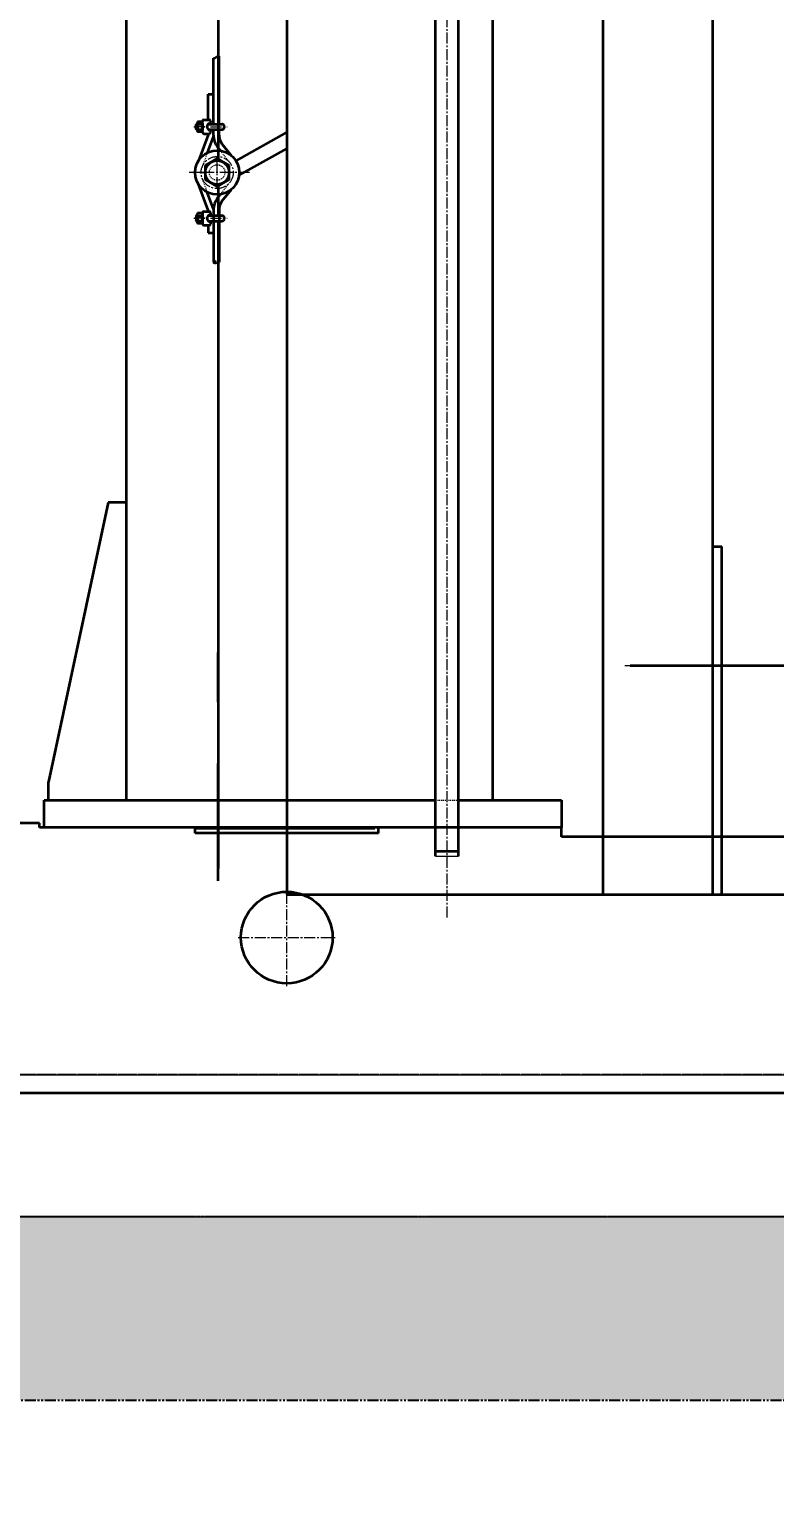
# Model space of a CAD drawing. Header units: millimetres. Extents: x -67280 to 67280, y -47520 to 47520.
# Drawn here: x -44509 to -43695, y 7287 to 8896 of the extents above; entities that cross this region are included whole.
import ezdxf

# ---------------------------------------------------------------- set-up
doc = ezdxf.new("R2010")
doc.units = ezdxf.units.MM
for name, pattern in [('双点画线', [22, 12, -2, 2, -2, 2, -2]), ('点画线', [18, 12, -2, 2, -2]), ('虚线', [2, 1, -1])]:
    doc.linetypes.add(name, pattern=pattern)
doc.layers.get('0').update_dxf_attribs({"lineweight": 35})
for name, color, linetype, lineweight in [('7', 30, '双点画线', 18), ('ACAD细实线', 2, 'Continuous', 18), ('CDRAFT0', 7, 'Continuous', 35), ('EB0', 7, 'Continuous', 35), ('EB0_1', 7, 'Continuous', 35), ('中心线层', 1, '点画线', 18), ('剖面线层', 6, 'Continuous', 18), ('尺寸线层', 4, 'Continuous', 18), ('虚线层', 100, '虚线', 18)]:
    doc.layers.add(name, color=color, linetype=linetype, lineweight=lineweight)
doc.styles.add('标准', font='', dxfattribs={"width": 0.667})
doc.styles.get('标准').set_extended_font_data('宋体')
doc.dimstyles.new('标准', dxfattribs={"dimscale": 160, "dimtxt": 2, "dimasz": 1, "dimexe": 1, "dimexo": 0, "dimgap": 1, "dimtad": 1, "dimdec": 1, "dimdsep": 46, "dimtxsty": '标准', "dimblk": '_CAXARROW', "dimcen": 0, "dimdle": 2, "dimaunit": 1, "dimadec": 0, "dimazin": 2, "dimtfac": 0.707107, "dimtdec": 3, "dimtmove": 0, "dimatfit": 3, "dimfxl": 0, "dimfrac": 2, "dimtolj": 1, "dimarcsym": 0})

# ---------------------------------------------------------------- blocks, each defined once
blk = doc.blocks.new('*X1422')
at = {"layer": '尺寸线层', "linetype": 'Continuous', "lineweight": 18}
for points in [[(-45548, 4482.5), (-45388, 4462.5), (-45388, 4502.5)], [(20352, 4482.5), (20192, 4462.5), (20192, 4502.5)]]:
    blk.add_hatch(color=0, dxfattribs=at).paths.add_polyline_path(points, flags=0)
at = {"layer": '尺寸线层', "color": 0}
for p, q in [((-45548, 7646.8), (-45548, 4322.5)), ((20352, 7646.8), (20352, 4322.5))]:
    blk.add_line(p, q, dxfattribs=at)
at = {"layer": '尺寸线层', "color": 0, "linetype": 'Continuous', "lineweight": 18}
blk.add_line((20352, 4482.5), (-45548, 4482.5), dxfattribs=at)
at = {"layer": '尺寸线层', "color": 0, "insert": (-12598, 4849.7), "char_height": 320, "width": 4468.485, "attachment_point": 5, "line_spacing_factor": 1.15057, "style": '标准'}
blk.add_mtext('\\T1.1;地轨总长=65900', dxfattribs=at)
blk = doc.blocks.new('_CAXARROW')
blk.add_hatch(color=0).paths.add_polyline_path([(0, 0), (-1, 0.125), (-1, -0.125)], flags=0)
blk = doc.blocks.new('*X1423')
at = {"layer": '尺寸线层', "linetype": 'Continuous', "lineweight": 18}
for points in [[(-45548, 5111.5), (-45388, 5131.5), (-45388, 5091.5)], [(-43338, 5111.5), (-43498, 5131.5), (-43498, 5091.5)]]:
    blk.add_hatch(color=0, dxfattribs=at).paths.add_polyline_path(points, flags=0)
at = {"layer": '尺寸线层', "color": 0}
for p, q in [((-45548, 7646.8), (-45548, 4951.5)), ((-43338, 7596.8), (-43338, 4951.5))]:
    blk.add_line(p, q, dxfattribs=at)
at = {"layer": '尺寸线层', "color": 0, "linetype": 'Continuous', "lineweight": 18}
blk.add_line((-45548, 5111.5), (-43338, 5111.5), dxfattribs=at)
at = {"layer": '尺寸线层', "color": 0, "insert": (-44443, 5431.5), "char_height": 320, "width": 1243.644, "attachment_point": 5, "line_spacing_factor": 1.15057, "style": '标准'}
blk.add_mtext('\\T1.1;2210', dxfattribs=at)
blk = doc.blocks.new('*X1549')
at = {"layer": '尺寸线层', "linetype": 'Continuous', "lineweight": 18}
for points in [[(-45263, 6013.6), (-45103, 5993.6), (-45103, 6033.6)], [(-43338, 6013.6), (-43498, 5993.6), (-43498, 6033.6)]]:
    blk.add_hatch(color=0, dxfattribs=at).paths.add_polyline_path(points, flags=0)
at = {"layer": '尺寸线层', "color": 0}
for p, q in [((-45263, 7680.8), (-45263, 5853.6)), ((-43338, 7596.8), (-43338, 5853.6))]:
    blk.add_line(p, q, dxfattribs=at)
at = {"layer": '尺寸线层', "color": 0, "linetype": 'Continuous', "lineweight": 18}
blk.add_line((-43338, 6013.6), (-45263, 6013.6), dxfattribs=at)
at = {"layer": '尺寸线层', "color": 0, "insert": (-44300.5, 6333.6), "char_height": 320, "width": 1198.584, "attachment_point": 5, "line_spacing_factor": 1.15057, "style": '标准'}
blk.add_mtext('\\T1.1;1925', dxfattribs=at)
blk = doc.blocks.new('*X1599')
at = {"layer": '剖面线层', "linetype": 'Continuous', "lineweight": 18}
h = blk.add_hatch(dxfattribs=at)
h.set_pattern_fill('AR-CONC', color=256, style=0)
h.set_pattern_definition([(50, (0, 0), (182.18467, -15.9391), [19.05, -209.55]), (355, (0, 0), (-35.2428, 191.05664), [15.24, -167.64]), (100.451, (15.18, -1.33), (146.9425, 175.1167), [16.19, -178.09]), (46.1842, (0, 50.8), (271.07904, -42.0423), [28.575, -314.325]), (96.6356, (22.6, 47.3), (237.4042, 247.4256), [24.285, -267.135]), (351.184, (0, 50.8), (237.4046, 247.4251), [22.86, -251.46]), (21, (25.4, 38.1), (151.61488, -102.26552), [19.05, -209.55]), (326, (25.4, 38.1), (61.80203, 184.18797), [15.24, -167.64]), (71.4514, (38.03, 29.58), (213.4165, 81.92286), [16.19, -178.09]), (37.5, (0, 0), (3.088603, 84.55504), [0, -165.608, 0, -170.18, 0, -168.275]), (7.5, (0, 0), (66.81966, 100.18057), [0, -97.028, 0, -161.798, 0, -64.135]), (-32.5, (-56.64, 0), (135.590595, -5.728744), [0, -63.5, 0, -198.12, 0, -262.89]), (-42.5, (-82.04, 0), (148.12918, 25.4265), [0, -82.55, 0, -131.572, 0, -186.69])])
h.paths.add_polyline_path([(-65900, -100), (-65900, -3.4), (-65900, 100), (0, 100), (0, -100)], flags=0)
at = {"layer": '7', "linetype": '双点画线', "lineweight": 25}
for p, q in [((0, 100), (-65900, 100)), ((-65900, -100), (0, -100))]:
    blk.add_line(p, q, dxfattribs=at)
blk = doc.blocks.new('*X1613')
at = {"layer": 'CDRAFT0'}
for p, q in [((-275, -6), (-275, 0)), ((-75, -6), (-75, 0))]:
    blk.add_line(p, q, dxfattribs=at)
at = {"layer": 'EB0'}
for p, q in [((-250, 10463.2), (-250, -44.7)), ((-370, 355), (-435, 50)), ((-350, 355), (-370, 355)), ((-435, 30), (-435, 50))]:
    blk.add_line(p, q, dxfattribs=at)
at = {"layer": 'EB0_1'}
for p, q in [((-350, 30), (-350, 10349)), ((-12.5, -31), (-12.5, 10349)), ((12.5, -31), (12.5, 10349)), ((50, 30), (50, 10349)), ((-350, 40), (-350, 180)), ((-440, 30), (-12.5, 30)), ((-440, 0), (-440, 30)), ((12.5, 30), (43.5, 30)), ((43.5, 30), (125, 30)), ((125, 30), (125, 0)), ((-12.5, 0), (-440, 0)), ((125, 0), (12.5, 0)), ((-75, -6), (-275, -6))]:
    blk.add_line(p, q, dxfattribs=at)
at = {"layer": '中心线层'}
blk.add_line((0, -98), (0, 10401.4), dxfattribs=at)
at = {"layer": '尺寸线层'}
blk.add_line((-12.5, -31), (12.5, -31), dxfattribs=at)
at = {"layer": '虚线层', "linetype": '虚线', "lineweight": 18}
for p, q in [((-12.5, 30), (12.5, 30)), ((12.5, 0), (-12.5, 0))]:
    blk.add_line(p, q, dxfattribs=at)
blk = doc.blocks.new('*X1688')
at = {"layer": 'EB0'}
for p, q in [((0, 15.2), (-13.1, 7.6)), ((-13.1, 7.6), (-13.1, -7.6)), ((13.1, 7.6), (0, 15.2)), ((13.1, -7.6), (13.1, 7.6)), ((-13.1, -7.6), (0, -15.2)), ((0, -15.2), (13.1, -7.6))]:
    blk.add_line(p, q, dxfattribs=at)
blk.add_circle((0, 0), 13.1, dxfattribs=at)
at = {"layer": '中心线层', "linetype": '点画线', "lineweight": 18}
for p, q in [((0, -17), (0, 17)), ((14.9, 0), (-14.9, 0))]:
    blk.add_line(p, q, dxfattribs=at)
blk = doc.blocks.new('*X1690')
at = {"layer": 'EB0'}
for p, q in [((-5.7, 4.1), (-5.7, -4.1)), ((-0.4, 5.5), (-5.3, 5.5)), ((-5.3, 2.8), (-0.4, 2.8)), ((0, 4.1), (0, -4.1)), ((-5.3, -2.8), (-0.4, -2.8)), ((-0.4, -5.5), (-5.3, -5.5))]:
    blk.add_line(p, q, dxfattribs=at)
for centre, radius, start, end in [((-3.3, 4.1), 2.41, 145.0795, 214.9205), ((3.3, 0), 9, 162.1248, 197.8752), ((-2.4, 4.1), 2.41, 325.0795, 34.9205), ((-9, 0), 9, 342.1248, 17.8752), ((-3.3, -4.1), 2.41, 145.0795, 214.9205), ((-2.4, -4.1), 2.41, 325.0795, 34.9205)]:
    blk.add_arc(centre, radius, start, end, dxfattribs=at)
at = {"layer": '中心线层', "linetype": '点画线', "lineweight": 18}
blk.add_line((3, 0), (-8.7, 0), dxfattribs=at)
blk = doc.blocks.new('*X1689')
at = {"layer": 'EB0'}
for p, q in [((-14.8, -11.4), (-14.8, 0.7)), ((-13.3, 2.2), (-7.4, 2.2)), ((-5.9, 0.7), (-5.9, -0.2)), ((-21.3, -2.4), (-21.8, -2.9)), ((-21.8, -7.9), (-21.8, -2.9)), ((-21.3, -8.4), (-21.8, -7.9)), ((-21.3, -2.4), (-21.3, -8.4)), ((-21.3, -2.4), (-14.8, -2.4)), ((-21.3, -8.4), (-14.8, -8.4)), ((-13.3, -12.9), (-7.4, -12.9)), ((-8.4, -2.4), (6.2, -2.4)), ((-5.9, -10.6), (-5.9, -11.4))]:
    blk.add_line(p, q, dxfattribs=at)
for centre, radius, start, end in [((-13.3, 0.7), 1.5, 90, 180), ((-7.4, 0.7), 1.5, 0, 90), ((-13.3, -11.4), 1.5, 180, 270), ((-5.9, -5.4), 3.92, 106.0684, 253.9316), ((-7.4, -11.4), 1.5, 270, 360), ((-7.4, -0.2), 1.5, 286.0681, 0.0001), ((-7.4, -10.6), 1.5, 0.0003, 73.9309), ((6.2, -5.4), 3, 0, 90), ((6.2, -5.4), 3, 270, 0)]:
    blk.add_arc(centre, radius, start, end, dxfattribs=at)
at = {"layer": '中心线层', "linetype": '点画线', "lineweight": 18}
blk.add_line((-24.1, -5.4), (12.2, -5.4), dxfattribs=at)
blk.add_wipeout([(-14.8, -5.4), (-14.8, -4.6), (-14.8, -4.6), (-14.8, -1.2), (-14.8, -1.2), (-14.8, -1.2), (-14.8, -1.1), (-14.8, -1.1), (-14.8, -1), (-14.8, -1), (-14.8, -0.9), (-14.8, -0.9), (-14.8, -0.8), (-14.9, -0.8), (-14.9, -0.7), (-14.9, -0.7), (-14.9, -0.6), (-14.9, -0.6), (-14.9, -0.5), (-14.9, -0.5), (-14.9, -0.5), (-15, -0.4), (-15, -0.4), (-15, -0.3), (-15, -0.3), (-15, -0.2), (-15, -0.2), (-15.1, -0.1), (-15.1, -0.1), (-15.1, 0), (-15.1, 0), (-15.2, 0), (-15.2, 0.1), (-15.2, 0.1), (-15.2, 0.2), (-15.2, 0.2), (-20.1, 0.2), (-20.1, 0.2), (-20.1, 0.1), (-20.1, 0.1), (-20.2, 0), (-20.2, 0), (-20.2, 0), (-20.2, -0.1), (-20.3, -0.1), (-20.3, -0.2), (-20.3, -0.2), (-20.3, -0.3), (-20.3, -0.3), (-20.4, -0.4), (-20.4, -0.4), (-20.4, -0.5), (-20.4, -0.5), (-20.4, -0.5), (-20.4, -0.6), (-20.4, -0.6), (-20.5, -0.7), (-20.5, -0.7), (-20.5, -0.8), (-20.5, -0.8), (-20.5, -0.9), (-20.5, -0.9), (-20.5, -1), (-20.5, -1), (-20.5, -1.1), (-20.5, -1.1), (-20.5, -1.2), (-20.5, -1.2), (-20.5, -1.2), (-20.5, -4.6), (-20.5, -4.6), (-20.5, -5.4), (-20.5, -5.4), (-20.5, -9.5), (-20.5, -9.5), (-20.5, -9.6), (-20.5, -9.6), (-20.5, -9.7), (-20.5, -9.7), (-20.5, -9.8), (-20.5, -9.8), (-20.5, -9.9), (-20.5, -9.9), (-20.5, -9.9), (-20.5, -10), (-20.5, -10), (-20.4, -10.1), (-20.4, -10.1), (-20.4, -10.2), (-20.4, -10.2), (-20.4, -10.3), (-20.4, -10.3), (-20.4, -10.4), (-20.3, -10.4), (-20.3, -10.5), (-20.3, -10.5), (-20.3, -10.6), (-20.3, -10.6), (-20.2, -10.6), (-20.2, -10.7), (-20.2, -10.7), (-20.2, -10.8), (-20.1, -10.8), (-20.1, -10.8), (-20.1, -10.9), (-20.1, -10.9), (-15.2, -10.9), (-15.2, -10.9), (-15.2, -10.8), (-15.2, -10.8), (-15.2, -10.8), (-15.1, -10.7), (-15.1, -10.7), (-15.1, -10.6), (-15.1, -10.6), (-15, -10.6), (-15, -10.5), (-15, -10.5), (-15, -10.4), (-15, -10.4), (-15, -10.3), (-14.9, -10.3), (-14.9, -10.2), (-14.9, -10.2), (-14.9, -10.1), (-14.9, -10.1), (-14.9, -10), (-14.9, -10), (-14.9, -9.9), (-14.8, -9.9), (-14.8, -9.9), (-14.8, -9.8), (-14.8, -9.8), (-14.8, -9.7), (-14.8, -9.7), (-14.8, -9.6), (-14.8, -9.6), (-14.8, -9.5), (-14.8, -9.5)]).dxf.layer = 'EB0'
at = {"layer": 'EB0'}
blk.add_line((-8.4, -8.4), (6.2, -8.4), dxfattribs=at)
blk.add_blockref('*X1690', (-14.8, -5.4), dxfattribs=at)
blk = doc.blocks.new('*X1692')
at = {"layer": 'EB0'}
for p, q in [((-5.7, -4.1), (-5.7, 4.1)), ((-0.4, 5.5), (-5.3, 5.5)), ((-5.3, 2.8), (-0.4, 2.8)), ((0, -4.1), (0, 4.1)), ((-5.3, -2.8), (-0.4, -2.8)), ((-0.4, -5.5), (-5.3, -5.5))]:
    blk.add_line(p, q, dxfattribs=at)
for centre, radius, start, end in [((-3.3, 4.1), 2.41, 145.0795, 214.9205), ((3.3, 0), 9, 162.1248, 197.8752), ((-2.4, 4.1), 2.41, 325.0795, 34.9205), ((-9, 0), 9, 342.1248, 17.8752), ((-3.3, -4.1), 2.41, 145.0795, 214.9205), ((-2.4, -4.1), 2.41, 325.0795, 34.9205)]:
    blk.add_arc(centre, radius, start, end, dxfattribs=at)
at = {"layer": '中心线层', "linetype": '点画线', "lineweight": 18}
blk.add_line((3, 0), (-8.7, 0), dxfattribs=at)
blk = doc.blocks.new('*X1691')
at = {"layer": 'EB0'}
for p, q in [((-21.3, 8.4), (-21.8, 7.9)), ((-21.8, 7.9), (-21.8, 2.9)), ((-21.3, 2.4), (-21.8, 2.9)), ((-21.3, 2.4), (-21.3, 8.4)), ((-21.3, 8.4), (-14.8, 8.4)), ((-21.3, 2.4), (-14.8, 2.4)), ((-14.8, 11.4), (-14.8, -0.7)), ((-13.3, 12.9), (-7.4, 12.9)), ((-8.4, 2.4), (6.2, 2.4)), ((-5.9, 10.6), (-5.9, 11.4)), ((-5.9, -0.7), (-5.9, 0.2)), ((-13.3, -2.2), (-7.4, -2.2))]:
    blk.add_line(p, q, dxfattribs=at)
for centre, radius, start, end in [((-13.3, 11.4), 1.5, 90, 180), ((-5.9, 5.4), 3.92, 106.0684, 253.9316), ((-7.4, 11.4), 1.5, 0, 90), ((-7.4, 10.6), 1.5, 286.0691, 359.9997), ((-7.4, 0.2), 1.5, 359.9999, 73.9319), ((6.2, 5.4), 3, 0, 90), ((6.2, 5.4), 3, 270, 360), ((-13.3, -0.7), 1.5, 180, 270), ((-7.4, -0.7), 1.5, 270, 0)]:
    blk.add_arc(centre, radius, start, end, dxfattribs=at)
at = {"layer": '中心线层', "linetype": '点画线', "lineweight": 18}
blk.add_line((-24.1, 5.4), (12.2, 5.4), dxfattribs=at)
blk.add_wipeout([(-14.8, 5.4), (-14.8, 6.2), (-14.8, 6.2), (-14.8, 9.5), (-14.8, 9.5), (-14.8, 9.6), (-14.8, 9.6), (-14.8, 9.7), (-14.8, 9.7), (-14.8, 9.8), (-14.8, 9.8), (-14.8, 9.9), (-14.8, 9.9), (-14.9, 9.9), (-14.9, 10), (-14.9, 10), (-14.9, 10.1), (-14.9, 10.1), (-14.9, 10.2), (-14.9, 10.2), (-14.9, 10.3), (-15, 10.3), (-15, 10.4), (-15, 10.4), (-15, 10.5), (-15, 10.5), (-15, 10.6), (-15.1, 10.6), (-15.1, 10.6), (-15.1, 10.7), (-15.1, 10.7), (-15.2, 10.8), (-15.2, 10.8), (-15.2, 10.8), (-15.2, 10.9), (-15.2, 10.9), (-20.1, 10.9), (-20.1, 10.9), (-20.1, 10.8), (-20.1, 10.8), (-20.2, 10.8), (-20.2, 10.7), (-20.2, 10.7), (-20.2, 10.6), (-20.3, 10.6), (-20.3, 10.6), (-20.3, 10.5), (-20.3, 10.5), (-20.3, 10.4), (-20.4, 10.4), (-20.4, 10.3), (-20.4, 10.3), (-20.4, 10.2), (-20.4, 10.2), (-20.4, 10.1), (-20.4, 10.1), (-20.5, 10), (-20.5, 10), (-20.5, 9.9), (-20.5, 9.9), (-20.5, 9.9), (-20.5, 9.8), (-20.5, 9.8), (-20.5, 9.7), (-20.5, 9.7), (-20.5, 9.6), (-20.5, 9.6), (-20.5, 9.5), (-20.5, 9.5), (-20.5, 6.2), (-20.5, 6.2), (-20.5, 5.4), (-20.5, 5.4), (-20.5, 1.2), (-20.5, 1.2), (-20.5, 1.2), (-20.5, 1.1), (-20.5, 1.1), (-20.5, 1), (-20.5, 1), (-20.5, 0.9), (-20.5, 0.9), (-20.5, 0.8), (-20.5, 0.8), (-20.5, 0.7), (-20.5, 0.7), (-20.4, 0.6), (-20.4, 0.6), (-20.4, 0.5), (-20.4, 0.5), (-20.4, 0.5), (-20.4, 0.4), (-20.4, 0.4), (-20.3, 0.3), (-20.3, 0.3), (-20.3, 0.2), (-20.3, 0.2), (-20.3, 0.1), (-20.2, 0.1), (-20.2, 0), (-20.2, 0), (-20.2, 0), (-20.1, -0.1), (-20.1, -0.1), (-20.1, -0.2), (-20.1, -0.2), (-15.2, -0.2), (-15.2, -0.2), (-15.2, -0.1), (-15.2, -0.1), (-15.2, 0), (-15.1, 0), (-15.1, 0), (-15.1, 0.1), (-15.1, 0.1), (-15, 0.2), (-15, 0.2), (-15, 0.3), (-15, 0.3), (-15, 0.4), (-15, 0.4), (-14.9, 0.5), (-14.9, 0.5), (-14.9, 0.5), (-14.9, 0.6), (-14.9, 0.6), (-14.9, 0.7), (-14.9, 0.7), (-14.9, 0.8), (-14.8, 0.8), (-14.8, 0.9), (-14.8, 0.9), (-14.8, 1), (-14.8, 1), (-14.8, 1.1), (-14.8, 1.1), (-14.8, 1.2), (-14.8, 1.2), (-14.8, 1.2)]).dxf.layer = 'EB0'
at = {"layer": 'EB0'}
blk.add_line((-8.4, 8.4), (6.2, 8.4), dxfattribs=at)
blk.add_blockref('*X1692', (-14.8, 5.4), dxfattribs=at)
blk = doc.blocks.new('*X1693')
at = {"layer": '剖面线层', "color": 0, "linetype": 'Continuous', "lineweight": 18}
for p, q in [((-1.7, -1.3), (-1.2, -0.8)), ((-1.4, -1.6), (-0.3, -0.5)), ((-0.9, -1.9), (0.4, -0.6)), ((-0.3, -2), (0.8, -0.9)), ((0.7, -1.7), (1.2, -1.2))]:
    blk.add_line(p, q, dxfattribs=at)
blk = doc.blocks.new('*X1600')
at = {"layer": '7', "linetype": '双点画线', "lineweight": 25}
for p, q in [((4735.6, -200), (-665.6, -200)), ((4735.6, -355), (-665.6, -355))]:
    blk.add_line(p, q, dxfattribs=at)
at = {"layer": 'CDRAFT0'}
blk.add_line((907.5, 44), (882.5, 44), dxfattribs=at)
at = {"layer": 'EB0'}
for p, q in [((1185, 377), (1195, 377)), ((1195, -3), (1195, 377)), ((645, 207), (645, 261.1)), ((1095, 247), (2220, 247)), ((645, 12), (645, 140)), ((1065, 60), (1065, 5)), ((1065, -3), (1085, -3)), ((1085, -3), (3355, -3)), ((4190, -220), (250, -220))]:
    blk.add_line(p, q, dxfattribs=at)
at = {"layer": 'EB0', "linetype": '双点画线', "lineweight": 25}
blk.add_line((4530.6, -200), (-512, -200), dxfattribs=at)
at = {"layer": 'EB0_1'}
for p, q in [((1065, 1387), (1065, -3)), ((1185, -3), (1185, 1387)), ((816, 69), (620, 69))]:
    blk.add_line(p, q, dxfattribs=at)
at = {"layer": '中心线层', "linetype": '点画线', "lineweight": 18}
for p, q in [((1089.2, 247), (1160.2, 247)), ((667, -50), (773, -50))]:
    blk.add_line(p, q, dxfattribs=at)
at = {"layer": '虚线层'}
blk.add_line((1185, 357), (1185, 341), dxfattribs=at)
at = {"layer": 'EB0'}
blk.add_blockref('*X1613', (895, 70), dxfattribs=at)
for p, q in [((640, 871), (640, 910.1)), ((646, 871), (646, 912.3)), ((634, 871), (640, 871)), ((640, 838.3), (640, 872.3)), ((646, 838.3), (646, 872.3)), ((644.5, 813), (647.6, 809)), ((720, 811.4), (667.8, 782.3)), ((644.5, 757.6), (647.6, 761.6)), ((634, 719.5), (640, 719.5)), ((640, 719.5), (640, 687.3)), ((646, 719.5), (646, 687.3)), ((450, 75), (250, 75)), ((450, 70), (450, 75)), ((1020, 70), (450, 70)), ((1020, 60), (1020, 70)), ((3420, 60), (1020, 60))]:
    blk.add_line(p, q, dxfattribs=at)
at = {"layer": 'EB0', "linetype": '点画线', "lineweight": 18}
blk.add_line((720, 108), (720, 59.4), dxfattribs=at)
at = {"layer": 'EB0'}
for centre, radius in [((644, 785.3), 11), ((720, -50), 50)]:
    blk.add_circle(centre, radius, dxfattribs=at)
for centre, start, end in [((641.5, 686.1), 38.6598, 141.3402), ((641.5, 688.5), 218.6598, 321.3402), ((644.5, 688.5), 218.6598, 321.3402)]:
    blk.add_arc(centre, 1.92, start, end, dxfattribs=at)
blk.add_open_spline([(640, 910.1), (640.7, 910.2), (642.4, 910.6), (644.1, 912.6), (645.4, 912.3), (646, 912.1)], degree=3, knots=[0, 0, 0, 0, 2308.796804, 5124.447801, 6854.485527, 6854.485527, 6854.485527, 6854.485527], dxfattribs=at)
at = {"layer": 'EB0_1'}
for p, q in [((720, 1379), (720, -3)), ((720, -3), (1065, -3))]:
    blk.add_line(p, q, dxfattribs=at)
at = {"layer": '中心线层', "linetype": '点画线', "lineweight": 18}
for p, q in [((643, 774.3), (643, 796.3)), ((625, 785.3), (656, 785.3)), ((632, 785.3), (654, 785.3)), ((720, 6), (720, 108)), ((720, -103), (720, 3))]:
    blk.add_line(p, q, dxfattribs=at)
at = {"layer": '中心线层'}
blk.add_line((679.4, 785.3), (613.6, 785.3), dxfattribs=at)
at = {"layer": '剖面线层'}
blk.add_blockref('*X1693', (641.7, 688.5), dxfattribs=at)
blk.add_wipeout([(652, 735.2), (652, 735.3), (652, 735.3), (652, 735.3), (652, 735.3), (652, 735.4), (652, 735.4), (652, 735.4), (652, 735.4), (651.9, 735.5), (651.9, 735.5), (651.9, 735.5), (651.9, 735.6), (651.9, 735.6), (651.9, 735.6), (651.9, 735.6), (651.9, 735.7), (651.9, 735.7), (651.9, 735.7), (651.9, 735.7), (651.9, 735.8), (651.9, 735.8), (651.9, 735.8), (651.9, 735.9), (651.9, 735.9), (651.9, 735.9), (651.9, 735.9), (651.9, 736), (651.9, 736), (651.9, 736), (651.8, 736), (651.8, 736), (651.8, 736.2), (651.8, 736.3), (651.7, 736.4), (651.7, 736.5), (651.6, 736.6), (651.5, 736.8), (651.5, 736.9), (651.4, 737), (651.3, 737.1), (651.2, 737.2), (651.2, 737.3), (651.1, 737.4), (651, 737.5), (650.9, 737.5), (650.8, 737.6), (650.7, 737.7), (650.6, 737.8), (650.4, 737.8), (650.3, 737.9), (650.2, 738), (650.1, 738), (650, 738.1), (649.9, 738.1), (649.7, 738.1), (649.6, 738.2), (649.5, 738.2), (649.3, 738.2), (649.2, 738.2), (649.1, 738.2), (649, 738.2), (649, 738.2), (634.3, 738.2), (635.8, 739), (635.7, 739), (635.7, 739), (635.6, 738.9), (635.6, 738.9), (635.5, 738.9), (635.4, 738.9), (635.4, 738.9), (635.3, 738.9), (635.3, 738.8), (635.2, 738.8), (635.2, 738.8), (635.1, 738.8), (635.1, 738.7), (635.1, 738.7), (635, 738.7), (635, 738.7), (634.9, 738.6), (634.9, 738.6), (634.8, 738.6), (634.8, 738.6), (634.7, 738.5), (634.7, 738.5), (634.6, 738.5), (634.6, 738.4), (634.5, 738.4), (634.5, 738.4), (634.5, 738.3), (634.4, 738.3), (634.4, 738.3), (634.3, 738.2), (635.8, 739), (635.8, 739), (635.9, 739), (635.9, 739.1), (636, 739.1), (636.1, 739.1), (636.1, 739.1), (636.2, 739.2), (636.2, 739.2), (636.3, 739.3), (636.3, 739.3), (636.4, 739.3), (636.4, 739.4), (636.5, 739.4), (636.5, 739.5), (636.5, 739.5), (636.6, 739.6), (636.6, 739.6), (636.7, 739.7), (636.7, 739.8), (636.7, 739.8), (636.7, 739.9), (636.8, 739.9), (636.8, 740), (636.8, 740.1), (636.8, 740.1), (636.8, 740.2), (636.8, 740.2), (636.8, 740.3), (636.8, 740.4), (636.8, 740.4), (636.8, 740.4), (636.8, 741.2), (636.8, 741.2), (636.8, 741.3), (636.8, 741.4), (636.8, 741.5), (636.8, 741.6), (636.8, 741.6), (636.8, 741.7), (636.7, 741.8), (636.7, 741.9), (636.7, 741.9), (636.6, 742), (636.6, 742.1), (636.6, 742.1), (636.5, 742.2), (636.5, 742.3), (636.4, 742.3), (636.3, 742.4), (636.3, 742.4), (636.2, 742.5), (636.2, 742.5), (636.1, 742.5), (636, 742.6), (636, 742.6), (635.9, 742.6), (635.8, 742.7), (635.7, 742.7), (635.7, 742.7), (635.6, 742.7), (635.5, 742.7), (635.4, 742.7), (635.3, 742.7), (635.3, 742.7), (629.5, 742.7), (629.5, 742.7), (629.4, 742.7), (629.3, 742.7), (629.2, 742.7), (629.1, 742.7), (629.1, 742.7), (629, 742.7), (628.9, 742.6), (628.8, 742.6), (628.8, 742.6), (628.7, 742.5), (628.6, 742.5), (628.6, 742.5), (628.5, 742.4), (628.5, 742.4), (628.4, 742.3), (628.3, 742.3), (628.3, 742.2), (628.2, 742.1), (628.2, 742.1), (628.2, 742), (628.1, 741.9), (628.1, 741.9), (628.1, 741.8), (628, 741.7), (628, 741.6), (628, 741.6), (628, 741.5), (628, 741.4), (628, 741.3), (628, 741.2), (628, 741.2), (628, 739.4), (628, 739.4), (628, 739.4), (628, 739.5), (628, 739.5), (628, 739.6), (627.9, 739.6), (627.9, 739.7), (627.9, 739.7), (627.9, 739.8), (627.9, 739.8), (627.9, 739.9), (627.9, 739.9), (627.9, 740), (627.9, 740), (627.9, 740), (627.8, 740.1), (627.8, 740.1), (627.8, 740.2), (627.8, 740.2), (627.8, 740.3), (627.8, 740.3), (627.7, 740.4), (627.7, 740.4), (627.7, 740.5), (627.7, 740.5), (627.7, 740.5), (627.6, 740.6), (627.6, 740.6), (627.6, 740.7), (627.6, 740.7), (627.5, 740.8), (627.5, 740.8), (622.7, 740.8), (622.7, 740.8), (622.7, 740.7), (622.6, 740.7), (622.6, 740.6), (622.6, 740.6), (622.6, 740.5), (622.5, 740.5), (622.5, 740.5), (622.5, 740.4), (622.5, 740.4), (622.5, 740.3), (622.4, 740.3), (622.4, 740.2), (622.4, 740.2), (622.4, 740.1), (622.4, 740.1), (622.4, 740), (622.3, 740), (622.3, 740), (622.3, 739.9), (622.3, 739.9), (622.3, 739.8), (622.3, 739.8), (622.3, 739.7), (622.3, 739.7), (622.3, 739.6), (622.3, 739.6), (622.3, 739.5), (622.3, 739.5), (622.3, 739.4), (622.3, 739.4), (622.3, 739.4), (622.3, 738.2), (622.3, 738.2), (621.5, 738.2), (621.5, 738.2), (621, 737.7), (621, 737.7), (621, 736), (621, 736), (621, 735.2), (621, 735.2), (621, 732.7), (621, 732.7), (621.5, 732.2), (621.5, 732.2), (622.3, 732.2), (622.3, 732.2), (622.3, 731.1), (622.3, 731.1), (622.3, 731), (622.3, 731), (622.3, 730.9), (622.3, 730.9), (622.3, 730.8), (622.3, 730.8), (622.3, 730.7), (622.3, 730.7), (622.3, 730.6), (622.3, 730.6), (622.3, 730.6), (622.3, 730.5), (622.3, 730.5), (622.4, 730.4), (622.4, 730.4), (622.4, 730.3), (622.4, 730.3), (622.4, 730.2), (622.4, 730.2), (622.5, 730.1), (622.5, 730.1), (622.5, 730), (622.5, 730), (622.5, 730), (622.6, 729.9), (622.6, 729.9), (622.6, 729.8), (622.6, 729.8), (622.7, 729.7), (622.7, 729.7), (622.7, 729.7), (627.5, 729.7), (627.5, 729.7), (627.6, 729.7), (627.6, 729.8), (627.6, 729.8), (627.6, 729.9), (627.7, 729.9), (627.7, 730), (627.7, 730), (627.7, 730), (627.7, 730.1), (627.8, 730.1), (627.8, 730.2), (627.8, 730.2), (627.8, 730.3), (627.8, 730.3), (627.8, 730.4), (627.9, 730.4), (627.9, 730.5), (627.9, 730.5), (627.9, 730.6), (627.9, 730.6), (627.9, 730.6), (627.9, 730.7), (627.9, 730.7), (627.9, 730.8), (627.9, 730.8), (628, 730.9), (628, 730.9), (628, 731), (628, 731), (628, 731.1), (628, 731.1), (628, 729.2), (628, 729.2), (628, 729.1), (628, 729.1), (628, 729), (628, 728.9), (628, 728.8), (628, 728.7), (628.1, 728.7), (628.1, 728.6), (628.1, 728.5), (628.2, 728.5), (628.2, 728.4), (628.2, 728.3), (628.3, 728.3), (628.3, 728.2), (628.4, 728.1), (628.5, 728.1), (628.5, 728), (628.6, 728), (628.6, 727.9), (628.7, 727.9), (628.8, 727.9), (628.8, 727.8), (628.9, 727.8), (629, 727.8), (629.1, 727.8), (629.1, 727.7), (629.2, 727.7), (629.3, 727.7), (629.4, 727.7), (629.5, 727.7), (629.5, 727.7), (635.3, 727.7), (635.3, 727.7), (635.4, 727.7), (635.5, 727.7), (635.6, 727.7), (635.7, 727.7), (635.7, 727.8), (635.8, 727.8), (635.9, 727.8), (636, 727.8), (636, 727.9), (636.1, 727.9), (636.2, 727.9), (636.2, 728), (636.3, 728), (636.3, 728.1), (636.4, 728.1), (636.5, 728.2), (636.5, 728.3), (636.6, 728.3), (636.6, 728.4), (636.6, 728.5), (636.7, 728.5), (636.7, 728.6), (636.7, 728.7), (636.8, 728.7), (636.8, 728.8), (636.8, 728.9), (636.8, 729), (636.8, 729.1), (636.8, 729.1), (636.8, 729.2), (636.8, 729.2), (636.8, 730), (636.8, 730), (636.8, 730.1), (636.8, 730.1), (636.8, 730.2), (636.8, 730.3), (636.8, 730.3), (636.8, 730.4), (636.8, 730.5), (636.8, 730.5), (636.7, 730.6), (636.7, 730.6), (636.7, 730.7), (636.7, 730.8), (636.6, 730.8), (636.6, 730.9), (636.5, 730.9), (636.5, 731), (636.5, 731), (636.4, 731.1), (636.4, 731.1), (636.3, 731.2), (636.3, 731.2), (636.2, 731.2), (636.2, 731.3), (636.1, 731.3), (636.1, 731.3), (636, 731.4), (635.9, 731.4), (635.9, 731.4), (635.8, 731.4), (635.8, 731.5), (634.3, 732.2), (634.4, 732.2), (634.4, 732.2), (634.5, 732.1), (634.5, 732.1), (634.5, 732.1), (634.6, 732), (634.6, 732), (634.7, 732), (634.7, 731.9), (634.8, 731.9), (634.8, 731.9), (634.9, 731.9), (634.9, 731.8), (635, 731.8), (635, 731.8), (635.1, 731.7), (635.1, 731.7), (635.1, 731.7), (635.2, 731.7), (635.2, 731.6), (635.3, 731.6), (635.3, 731.6), (635.4, 731.6), (635.4, 731.6), (635.5, 731.5), (635.6, 731.5), (635.6, 731.5), (635.7, 731.5), (635.7, 731.5), (635.8, 731.5), (634.3, 732.2), (649, 732.2), (649, 732.2), (649.1, 732.2), (649.3, 732.2), (649.4, 732.3), (649.6, 732.3), (649.7, 732.3), (649.9, 732.4), (650, 732.4), (650.2, 732.5), (650.3, 732.6), (650.5, 732.6), (650.6, 732.7), (650.7, 732.8), (650.8, 732.9), (651, 733), (651.1, 733.1), (651.2, 733.2), (651.3, 733.3), (651.4, 733.5), (651.5, 733.6), (651.6, 733.7), (651.6, 733.9), (651.7, 734), (651.8, 734.2), (651.8, 734.3), (651.9, 734.5), (651.9, 734.6), (651.9, 734.8), (651.9, 734.9), (652, 735.1)]).dxf.layer = 'EB0'
at = {"layer": 'EB0'}
for name, p in [('*X1689', (642.8, 840.6)), ('*X1691', (642.8, 729.9))]:
    blk.add_blockref(name, p, dxfattribs=at)
blk.add_wipeout([(657.1, 785.3), (657.1, 787.3), (657.1, 787.3), (657.1, 792.8), (657.1, 792.8), (650.6, 796.6), (650.6, 796.6), (644, 800.4), (644, 800.4), (637.4, 796.6), (637.4, 796.6), (630.9, 792.8), (630.9, 792.8), (630.9, 787.3), (630.9, 787.3), (630.9, 785.3), (630.9, 785.3), (630.9, 777.7), (630.9, 777.7), (637.4, 773.9), (637.4, 773.9), (644, 770.1), (644, 770.1), (650.6, 773.9), (650.6, 773.9), (657.1, 777.7), (657.1, 777.7)]).dxf.layer = 'EB0'
for p, q in [((634, 842.8), (634, 871)), ((634, 826.4), (623.6, 797.9)), ((640, 825.3), (633.2, 806.7)), ((634, 826.4), (634, 827.8)), ((640, 826), (640, 832.3)), ((646, 826), (646, 832.3)), ((720, 829.2), (664.3, 798.1)), ((649.2, 816.7), (659.5, 803.6)), ((634, 744.2), (623.6, 772.7)), ((640, 745.2), (633.2, 763.9)), ((649.2, 753.9), (659.5, 766.9)), ((634, 744.2), (634, 742.7)), ((640, 745.2), (640, 719.5)), ((646, 744.6), (646, 719.5)), ((634, 727.7), (634, 719.5))]:
    blk.add_line(p, q, dxfattribs=at)
blk.add_circle((644, 785.3), 24, dxfattribs=at)
for centre, radius, start, end in [((661, 826), 21, 180, 218.1751), ((661, 826), 15, 180, 218.1751), ((661, 744.6), 21, 141.8249, 180), ((661, 744.6), 15, 141.8249, 180)]:
    blk.add_arc(centre, radius, start, end, dxfattribs=at)
at = {"layer": '中心线层'}
blk.add_circle((644, 785.3), 17.5, dxfattribs=at)
at = {"layer": '虚线层'}
for p, q in [((633.2, 806.7), (627.5, 791.3)), ((647.6, 809), (657.7, 796.1)), ((655.4, 808.8), (659.5, 803.6)), ((633.2, 763.9), (627.5, 779.3)), ((647.6, 761.6), (657.7, 774.5))]:
    blk.add_line(p, q, dxfattribs=at)
for radius in [23.5, 8.5]:
    blk.add_circle((644, 785.3), radius, dxfattribs=at)
at = {"layer": 'EB0'}
blk.add_blockref('*X1688', (644, 785.3), dxfattribs=at)

msp = doc.modelspace()

# ---------------------------------------------------------------- linework, layer by layer
at = {"layer": '尺寸线层'}
for p, q in [((-45547.969, 7754.786), (20352.031, 7754.786)), ((-45547.969, 7599.786), (20352.031, 7599.786))]:
    msp.add_line(p, q, dxfattribs=at)

# ---------------------------------------------------------------- block references
at = {"layer": 'ACAD细实线'}
msp.add_blockref('*X1599', (20352.031, 7499.786), dxfattribs=at)

# ---------------------------------------------------------------- dimensions: what is measured, and where the dimension line sits
at = {"layer": '尺寸线层'}
for base, p1, p2, override, picture, middle in [((-45262.969, 6013.616), (-43337.969, 7596.786), (-45262.969, 7680.786), {"dimsah": 1, "dimtfill": 1, "dimtzin": 8}, '*X1549', (-44300.469, 6013.616)), ((-45547.969, 4482.546), (20352.031, 7646.786), (-45547.969, 7646.786), {"dimpost": '地轨总长=<>', "dimsah": 1, "dimtfill": 1, "dimtzin": 8}, '*X1422', (-12597.969, 4482.546)), ((-43337.969, 5111.519), (-45547.969, 7646.786), (-43337.969, 7596.786), {"dimsah": 1, "dimtfill": 1, "dimtzin": 8}, '*X1423', (-44442.969, 5111.519))]:
    dim = msp.add_linear_dim(base=base, p1=p1, p2=p2, dimstyle='标准', override=override, dxfattribs=at)
    dim.commit()
    dim.dimension.update_dxf_attribs({"geometry": picture, "text_midpoint": middle})

# ---------------------------------------------------------------- next in the draw order: block references
msp.add_blockref('*X1600', (-44947.961, 7954.786), dxfattribs=at)

doc.saveas('drawing.dxf')
